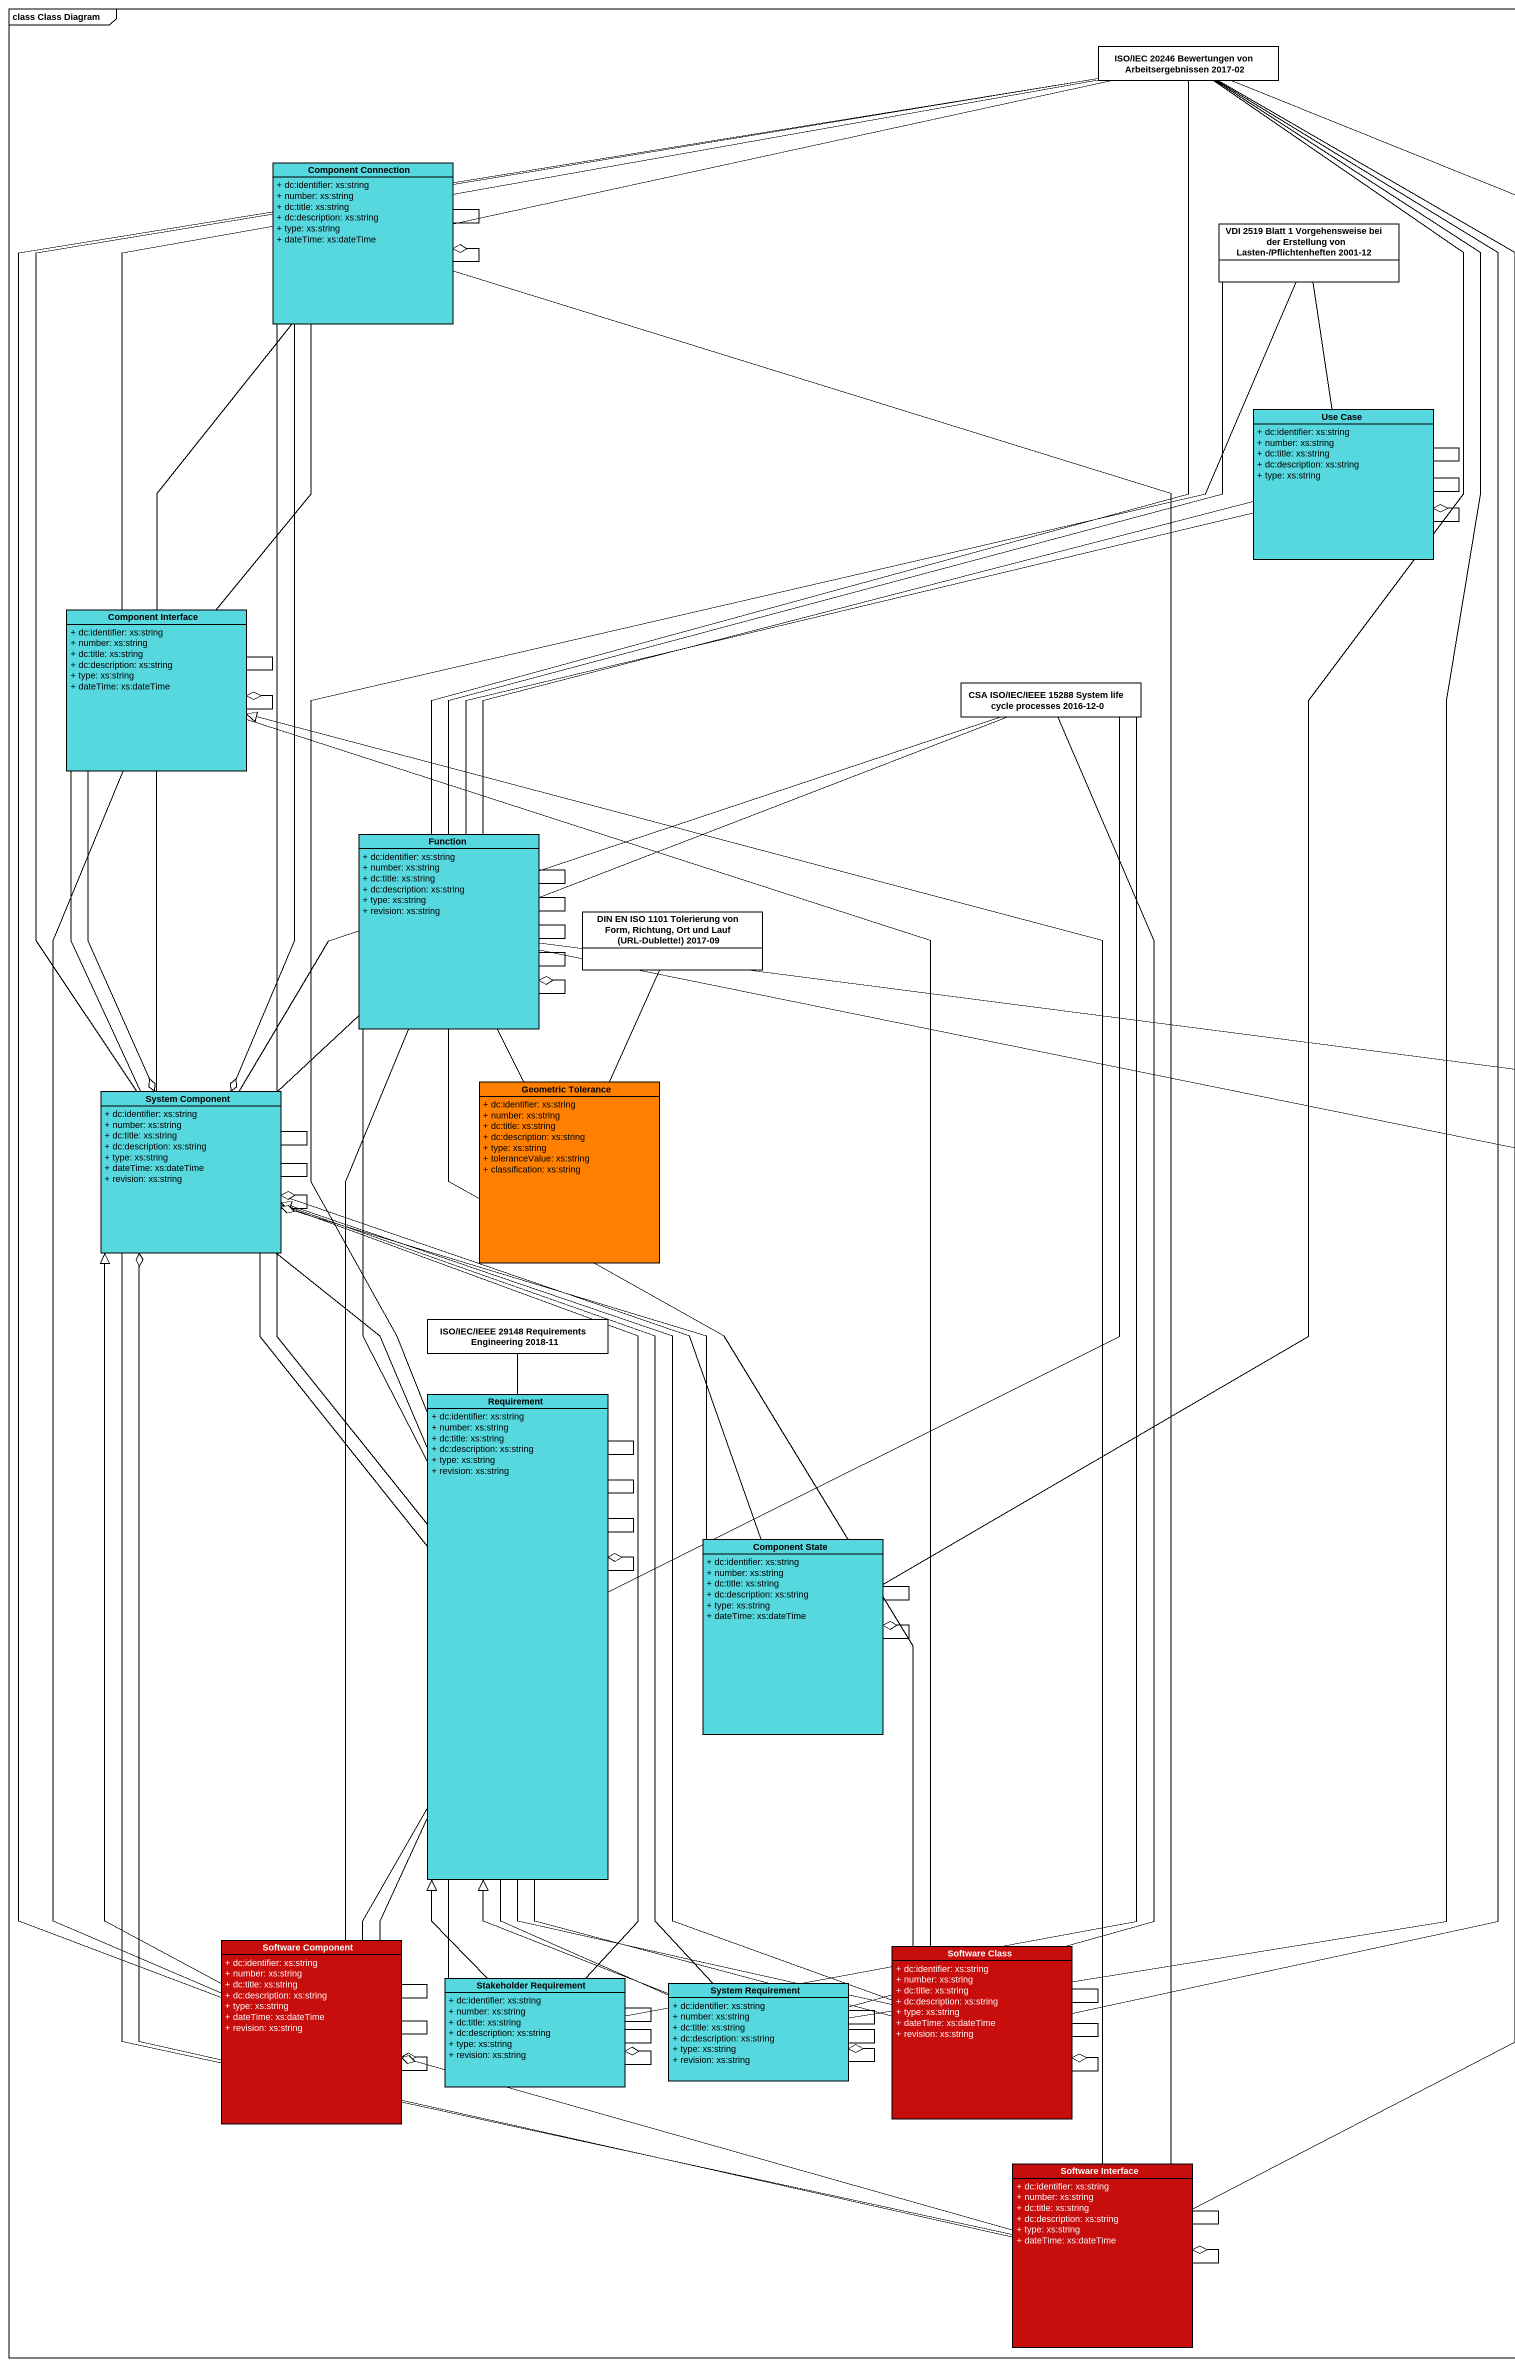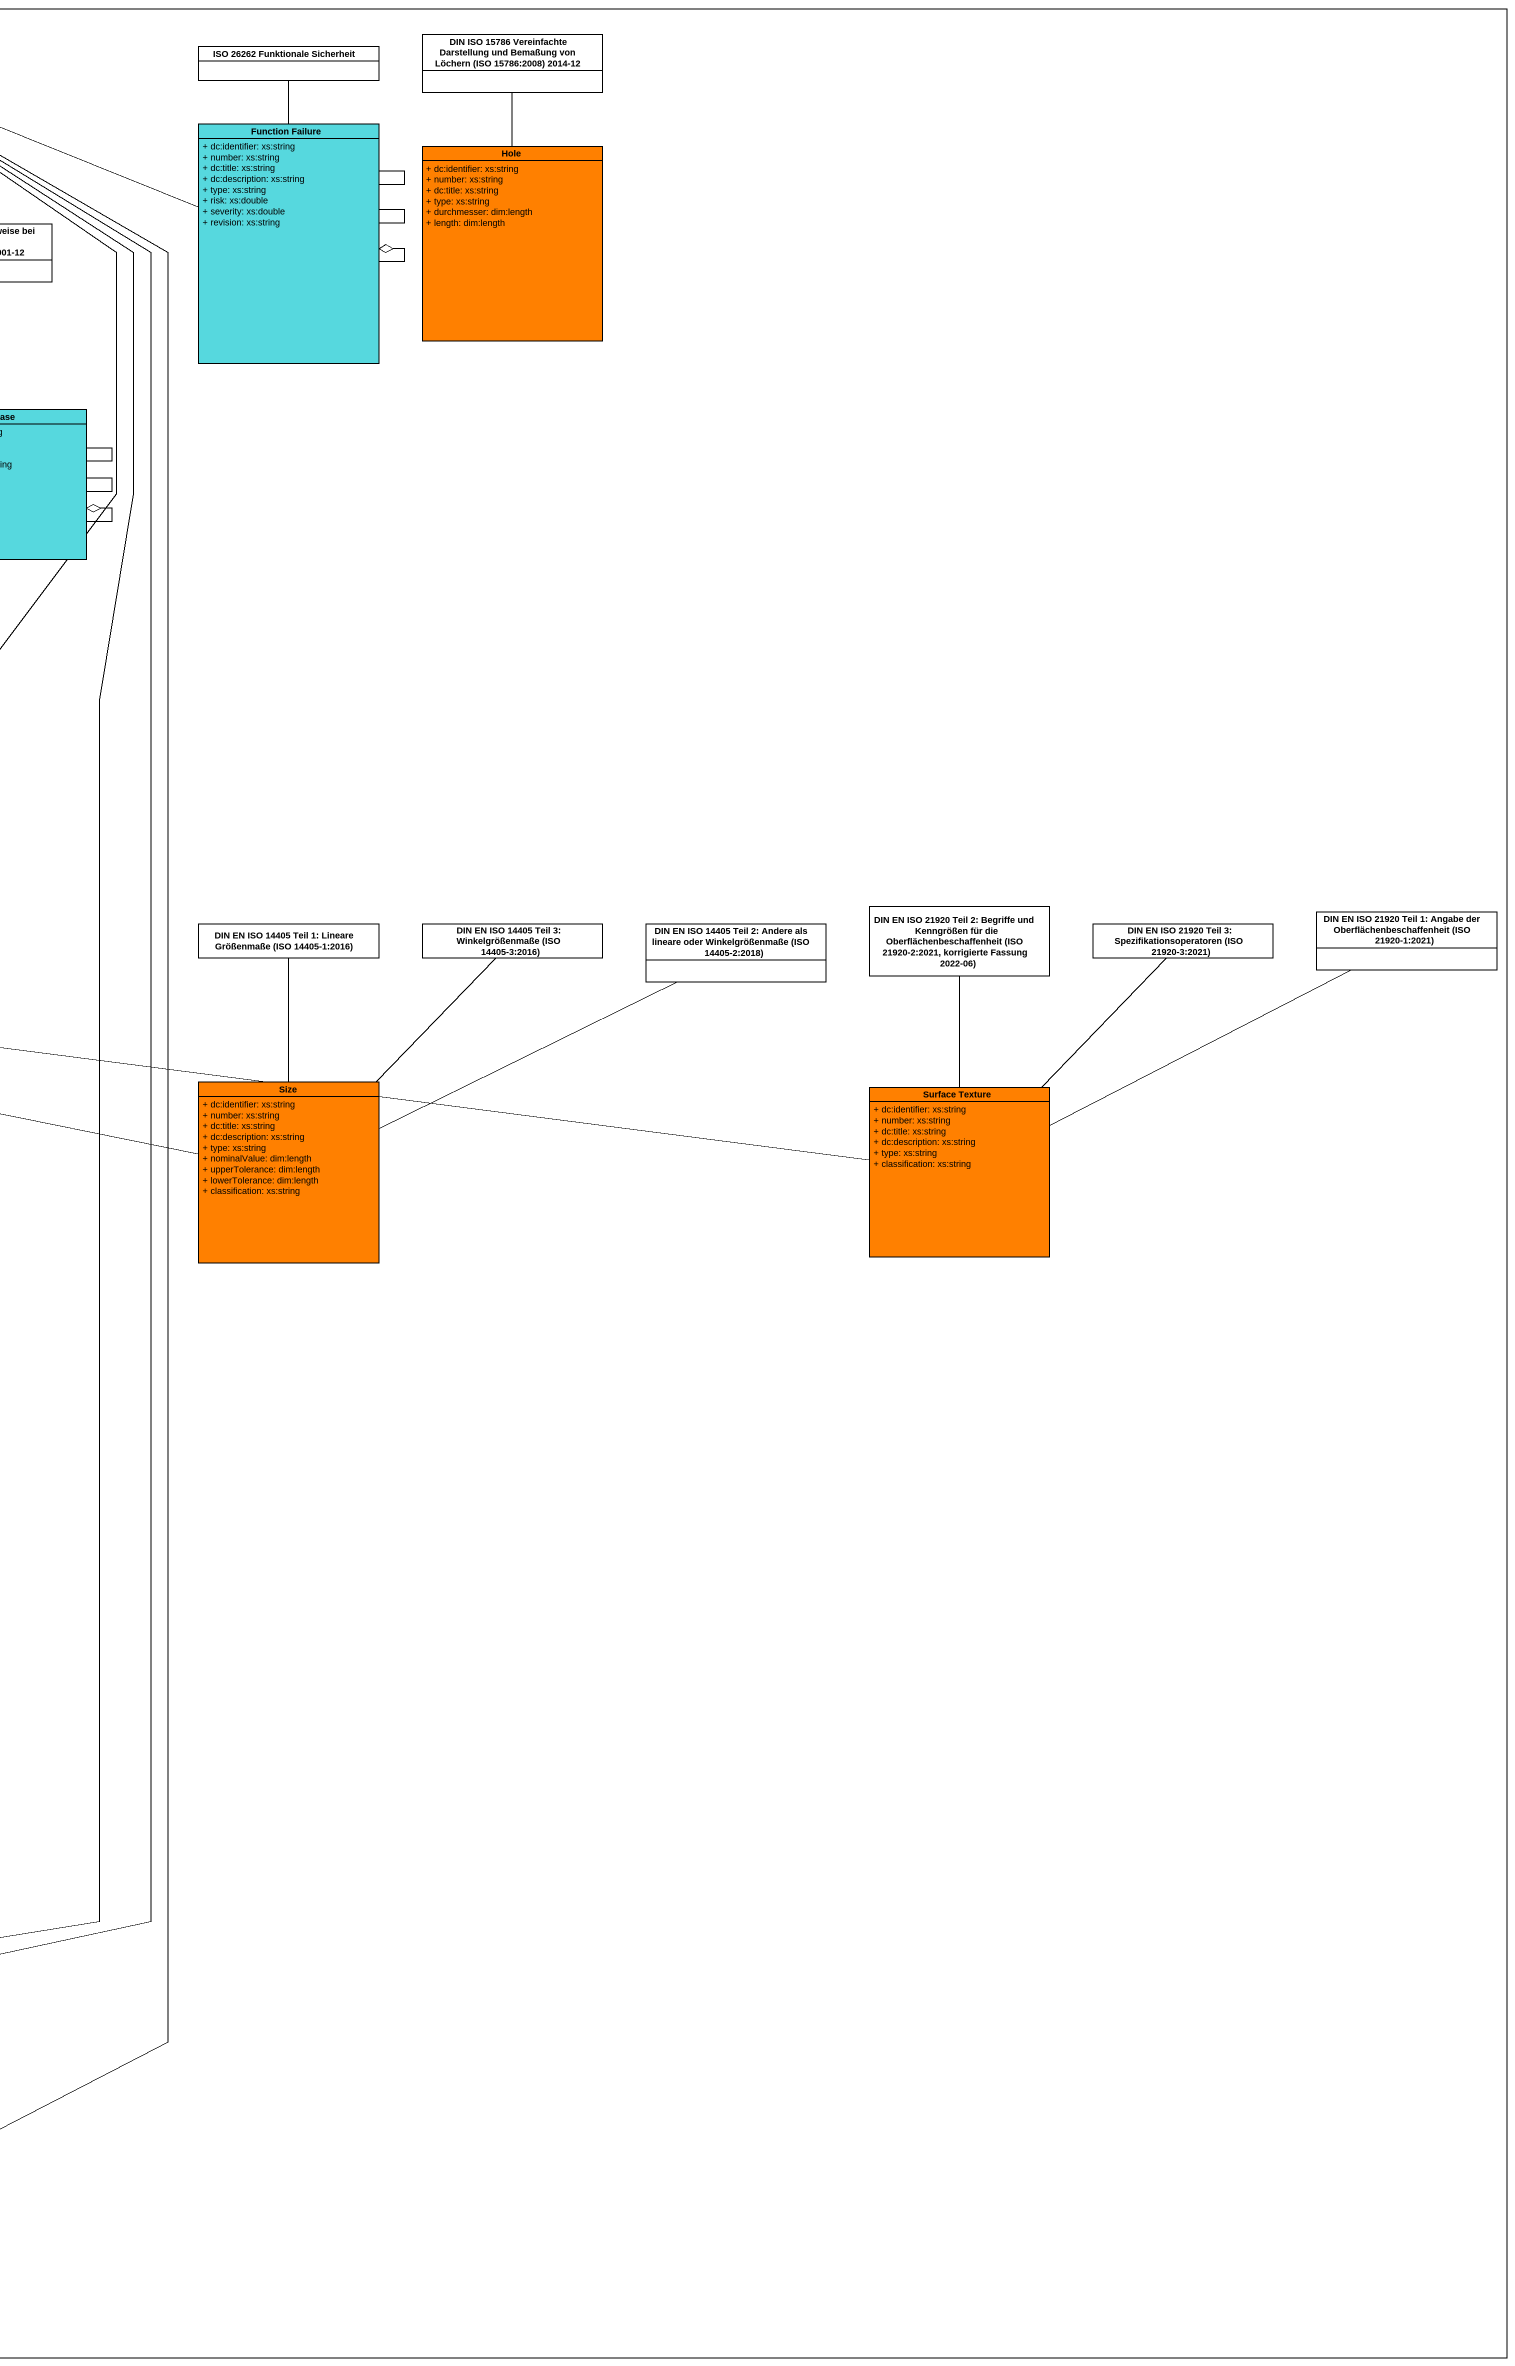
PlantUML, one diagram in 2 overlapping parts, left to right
@startuml
mainframe class Class Diagram
hide circle
hide empty members
skinparam classAttributeIconSize 0
class "ISO/IEC 20246 Bewertungen von Arbeitsergebnissen 2017-02" as ISO_IEC_20246_Bewertungen #FFFFFF
class "ISO 26262 Funktionale Sicherheit" as ISO_26262_Funktionale #FFFFFF
class "DIN ISO 15786 Vereinfachte Darstellung und Bemaßung von Löchern (ISO 15786:2008) 2014-12" as DIN_ISO_15786_Vereinfachte #FFFFFF
class "Function Failure" as Function_Failure #56D8DE {
  + dc:identifier: xs:string
  + number: xs:string
  + dc:title: xs:string
  + dc:description: xs:string
  + type: xs:string
  + risk: xs:double
  + severity: xs:double
  + revision: xs:string
}
class Hole #FF8000 {
  + dc:identifier: xs:string
  + number: xs:string
  + dc:title: xs:string
  + type: xs:string
  + durchmesser: dim:length
  + length: dim:length
}
class "Component Connection" as Component_Connection #56D8DE {
  + dc:identifier: xs:string
  + number: xs:string
  + dc:title: xs:string
  + dc:description: xs:string
  + type: xs:string
  + dateTime: xs:dateTime
}
class "VDI 2519 Blatt 1 Vorgehensweise bei der Erstellung von Lasten-/Pflichtenheften 2001-12" as VDI_2519_Blatt_1 #FFFFFF
class "Use Case" as Use_Case #56D8DE {
  + dc:identifier: xs:string
  + number: xs:string
  + dc:title: xs:string
  + dc:description: xs:string
  + type: xs:string
}
class "Component Interface" as Component_Interface #56D8DE {
  + dc:identifier: xs:string
  + number: xs:string
  + dc:title: xs:string
  + dc:description: xs:string
  + type: xs:string
  + dateTime: xs:dateTime
}
class "CSA ISO/IEC/IEEE 15288 System life cycle processes 2016-12-0" as CSA_ISO_IEC_IEEE_15288 #FFFFFF
class Function #56D8DE {
  + dc:identifier: xs:string
  + number: xs:string
  + dc:title: xs:string
  + dc:description: xs:string
  + type: xs:string
  + revision: xs:string
}
class "DIN EN ISO 1101 Tolerierung von Form, Richtung, Ort und Lauf (URL-Dublette!) 2017-09" as DIN_EN_ISO_1101_Tolerierung #FFFFFF
class "DIN EN ISO 21920 Teil 2: Begriffe und Kenngrößen für die Oberflächenbeschaffenheit (ISO 21920-2:2021, korrigierte Fassung 2022-06)" as DIN_EN_ISO_21920_Teil_2 #FFFFFF
class "DIN EN ISO 21920 Teil 1: Angabe der Oberflächenbeschaffenheit (ISO 21920-1:2021)" as DIN_EN_ISO_21920_Teil_1 #FFFFFF
class "DIN EN ISO 14405 Teil 1: Lineare Größenmaße (ISO 14405-1:2016)" as DIN_EN_ISO_14405_Teil_1 #FFFFFF
class "DIN EN ISO 14405 Teil 3: Winkelgrößenmaße (ISO 14405-3:2016)" as DIN_EN_ISO_14405_Teil_3 #FFFFFF
class "DIN EN ISO 14405 Teil 2: Andere als lineare oder Winkelgrößenmaße (ISO 14405-2:2018)" as DIN_EN_ISO_14405_Teil_2 #FFFFFF
class "DIN EN ISO 21920 Teil 3: Spezifikationsoperatoren (ISO 21920-3:2021)" as DIN_EN_ISO_21920_Teil_3 #FFFFFF
class "System Component" as System_Component #56D8DE {
  + dc:identifier: xs:string
  + number: xs:string
  + dc:title: xs:string
  + dc:description: xs:string
  + type: xs:string
  + dateTime: xs:dateTime
  + revision: xs:string
}
class "Geometric Tolerance" as Geometric_Tolerance #FF8000 {
  + dc:identifier: xs:string
  + number: xs:string
  + dc:title: xs:string
  + dc:description: xs:string
  + type: xs:string
  + toleranceValue: xs:string
  + classification: xs:string
}
class Size #FF8000 {
  + dc:identifier: xs:string
  + number: xs:string
  + dc:title: xs:string
  + dc:description: xs:string
  + type: xs:string
  + nominalValue: dim:length
  + upperTolerance: dim:length
  + lowerTolerance: dim:length
  + classification: xs:string
}
class "Surface Texture" as Surface_Texture #FF8000 {
  + dc:identifier: xs:string
  + number: xs:string
  + dc:title: xs:string
  + dc:description: xs:string
  + type: xs:string
  + classification: xs:string
}
class "ISO/IEC/IEEE 29148 Requirements Engineering 2018-11" as ISO_IEC_IEEE_29148 #FFFFFF
class Requirement #56D8DE {
  + dc:identifier: xs:string
  + number: xs:string
  + dc:title: xs:string
  + dc:description: xs:string
  + type: xs:string
  + revision: xs:string
}
class "Component State" as Component_State #56D8DE {
  + dc:identifier: xs:string
  + number: xs:string
  + dc:title: xs:string
  + dc:description: xs:string
  + type: xs:string
  + dateTime: xs:dateTime
}
class "Software Component" as Software_Component #C80D0D {
  + dc:identifier: xs:string
  + number: xs:string
  + dc:title: xs:string
  + dc:description: xs:string
  + type: xs:string
  + dateTime: xs:dateTime
  + revision: xs:string
}
class "Software Class" as Software_Class #C80D0D {
  + dc:identifier: xs:string
  + number: xs:string
  + dc:title: xs:string
  + dc:description: xs:string
  + type: xs:string
  + dateTime: xs:dateTime
  + revision: xs:string
}
class "Stakeholder Requirement" as Stakeholder_Requirement #56D8DE {
  + dc:identifier: xs:string
  + number: xs:string
  + dc:title: xs:string
  + dc:description: xs:string
  + type: xs:string
  + revision: xs:string
}
class "System Requirement" as System_Requirement #56D8DE {
  + dc:identifier: xs:string
  + number: xs:string
  + dc:title: xs:string
  + dc:description: xs:string
  + type: xs:string
  + revision: xs:string
}
class "Software Interface" as Software_Interface #C80D0D {
  + dc:identifier: xs:string
  + number: xs:string
  + dc:title: xs:string
  + dc:description: xs:string
  + type: xs:string
  + dateTime: xs:dateTime
}
Function_Failure -left- ISO_IEC_20246_Bewertungen
Function_Failure -up- ISO_26262_Funktionale
Function_Failure -- Function_Failure
Function_Failure -- Function_Failure
Function_Failure --o Function_Failure
Hole -up- DIN_ISO_15786_Vereinfachte
Component_Connection -right- ISO_IEC_20246_Bewertungen
Component_Connection -- Component_Connection
Component_Connection --o Component_Connection
Component_Connection -- Component_Interface
Component_Connection -- System_Component
Component_Connection --o System_Component
Use_Case -up- VDI_2519_Blatt_1
Use_Case -- Use_Case
Use_Case -- Use_Case
Use_Case --o Use_Case
Component_Interface -up- ISO_IEC_20246_Bewertungen
Component_Interface -up- Component_Connection
Component_Interface -- Component_Interface
Component_Interface --o Component_Interface
Component_Interface -- System_Component
Component_Interface --o System_Component
Function -up- ISO_IEC_20246_Bewertungen
Function -up- VDI_2519_Blatt_1
Function -right- Use_Case
Function -right- Use_Case
Function -right- CSA_ISO_IEC_IEEE_15288
Function -- Function
Function -- Function
Function -- Function
Function -- Function
Function --o Function
Function -- Requirement
System_Component -up- ISO_IEC_20246_Bewertungen
System_Component -up- Component_Interface
System_Component -right- CSA_ISO_IEC_IEEE_15288
System_Component -up- Function
System_Component -- System_Component
System_Component -- System_Component
System_Component --o System_Component
System_Component -- Requirement
System_Component -- Requirement
Geometric_Tolerance -up- Function
Geometric_Tolerance -up- DIN_EN_ISO_1101_Tolerierung
Size -left- Function
Size -up- DIN_EN_ISO_14405_Teil_1
Size -up- DIN_EN_ISO_14405_Teil_3
Size -right- DIN_EN_ISO_14405_Teil_2
Surface_Texture -left- Function
Surface_Texture -up- DIN_EN_ISO_21920_Teil_2
Surface_Texture -right- DIN_EN_ISO_21920_Teil_1
Surface_Texture -up- DIN_EN_ISO_21920_Teil_3
Requirement -up- VDI_2519_Blatt_1
Requirement -up- CSA_ISO_IEC_IEEE_15288
Requirement -up- System_Component
Requirement -up- ISO_IEC_IEEE_29148
Requirement -- Requirement
Requirement -- Requirement
Requirement -- Requirement
Requirement --o Requirement
Component_State -up- ISO_IEC_20246_Bewertungen
Component_State -up- System_Component
Component_State -up-o System_Component
Component_State -- Component_State
Component_State --o Component_State
Software_Component -up- ISO_IEC_20246_Bewertungen
Software_Component -up- Component_Interface
Software_Component -up- Function
Software_Component -up-|> System_Component
Software_Component -up- Requirement
Software_Component -up- Requirement
Software_Component -- Software_Component
Software_Component -- Software_Component
Software_Component --o Software_Component
Software_Class -up- ISO_IEC_20246_Bewertungen
Software_Class -up- Component_Interface
Software_Class -up- Function
Software_Class -up-|> System_Component
Software_Class -up- Requirement
Software_Class -up- Requirement
Software_Class -- Software_Class
Software_Class -- Software_Class
Software_Class --o Software_Class
Stakeholder_Requirement -up- CSA_ISO_IEC_IEEE_15288
Stakeholder_Requirement -up- System_Component
Stakeholder_Requirement -up-|> Requirement
Stakeholder_Requirement -up- Requirement
Stakeholder_Requirement -- Stakeholder_Requirement
Stakeholder_Requirement -- Stakeholder_Requirement
Stakeholder_Requirement --o Stakeholder_Requirement
System_Requirement -up- ISO_IEC_20246_Bewertungen
System_Requirement -up- CSA_ISO_IEC_IEEE_15288
System_Requirement -up- System_Component
System_Requirement -up-|> Requirement
System_Requirement -up- Requirement
System_Requirement -- System_Requirement
System_Requirement -- System_Requirement
System_Requirement --o System_Requirement
Software_Interface -up- ISO_IEC_20246_Bewertungen
Software_Interface -up- Component_Connection
Software_Interface -up-|> Component_Interface
Software_Interface -up- System_Component
Software_Interface -up-o System_Component
Software_Interface -left-o Software_Component
Software_Interface -- Software_Interface
Software_Interface --o Software_Interface
@enduml
